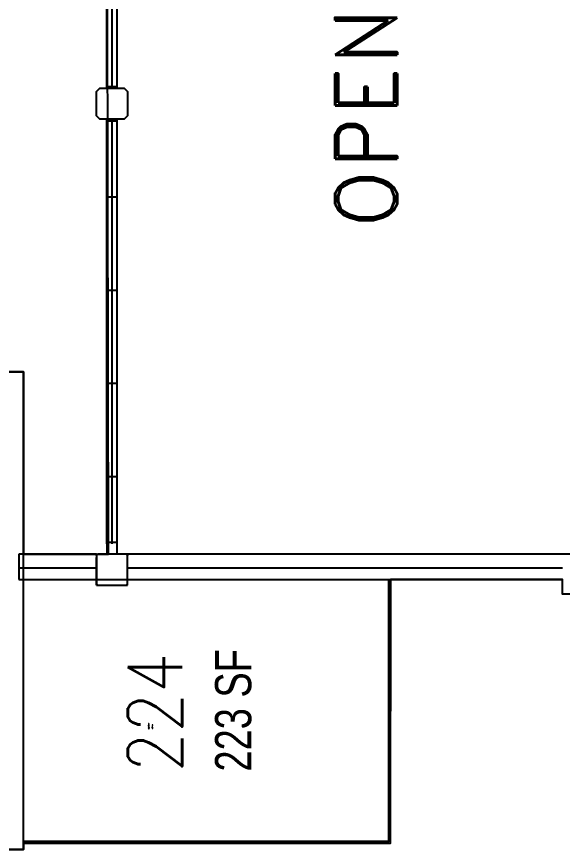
# Model space of a CAD drawing. Header units: inches. Extents: x -234 to 3525, y 0 to 2715.
# Drawn here: x 2914.7 to 3231, y 1458 to 1940.4 of the extents above; entities that cross this region are included whole.
import ezdxf
from ezdxf.enums import TextEntityAlignment as Align

# ---------------------------------------------------------------- set-up
doc = ezdxf.new("R2010")
doc.units = ezdxf.units.IN
doc.header["$LTSCALE"] = 10
doc.header["$MEASUREMENT"] = 0
doc.layers.get('0').update_dxf_attribs({"linetype": 'CONTINUOUS'})
for name, color, linetype in [('A-COL', 5, 'CONTINUOUS'), ('A-FLOR', 3, 'CONTINUOUS'), ('A-GLAZ', 1, 'CONTINUOUS'), ('A-IDEN-RNUM', 7, 'CONTINUOUS'), ('A-IDEN-SNUM', 4, 'CONTINUOUS'), ('A-IDEN-TEXT', 4, 'CONTINUOUS'), ('A-IDEN-VNUM', 4, 'CONTINUOUS'), ('A-WALL', 5, 'CONTINUOUS'), ('AREA-ASSIGN', 7, 'CONTINUOUS'), ('AREA-TEXT', 3, 'CONTINUOUS')]:
    doc.layers.add(name, color=color, linetype=linetype)
doc.styles.add('AREA', font='arial.ttf', dxfattribs={"width": 0.75, "height": 21})
doc.styles.add('ROOMSNUMBER', font='TXT.SHX', dxfattribs={"height": 0.03})
doc.styles.add('ROOMVNUMBER', font='simplex.shx', dxfattribs={"width": 0.85})
doc.styles.add('TEXT', font='ROMAND')

# ---------------------------------------------------------------- blocks, each defined once
blk = doc.blocks.new('COL')
at = {"layer": 'A-COL'}
blk.add_lwpolyline([(9, 7), (9, -7), (7, -9), (-7, -9), (-9, -7), (-9, 7), (-7, 9), (7, 9)], close=True, dxfattribs=at)

msp = doc.modelspace()

# ---------------------------------------------------------------- linework, layer by layer
at = {"layer": 'A-FLOR'}
for p, q in [((2973, 1899), (2973, 2151)), ((2973, 1629), (2973, 1881)), ((2979, 1629), (2978.25, 1629))]:
    msp.add_line(p, q, dxfattribs=at)
at = {"layer": 'A-GLAZ'}
for p, q in [((2967, 1899), (2967, 2151)), ((2970, 1899), (2970, 2151)), ((2973, 1899), (2973, 2151)), ((2967, 1900), (2973, 1900)), ((2967, 1635), (2967, 1881)), ((2967, 1880), (2973, 1880)), ((2970, 1635), (2970, 1881)), ((2973, 1635), (2973, 1881)), ((2967, 1836), (2973, 1836)), ((2967, 1782), (2973, 1782)), ((2967, 1728), (2973, 1728)), ((2967, 1674), (2973, 1674)), ((2967, 1636), (2973, 1636))]:
    msp.add_line(p, q, dxfattribs=at)
at = {"layer": 'A-WALL', "lineweight": 25}
for p, q in [((2918.62, 1734.62), (2908, 1734.62)), ((2918.62, 1613.87), (2918.62, 1734.62)), ((2918.62, 1458), (2918.62, 1613.87)), ((2908, 1458), (2918.62, 1458))]:
    msp.add_line(p, q, dxfattribs=at)
at = {"layer": 'A-WALL'}
for p, q in [((2967, 1635), (2967, 1629)), ((2961, 1629), (2916, 1629)), ((2916, 1629), (2916, 1621)), ((2961.75, 1629), (2961, 1628.25)), ((2961, 1628.25), (2961, 1629)), ((2961, 1628.25), (2961, 1621)), ((2961, 1611), (2961, 1627)), ((2978.25, 1629), (2961.75, 1629)), ((2979, 1628.25), (2978.25, 1629)), ((3350.99, 1629), (2979, 1629)), ((2979, 1629), (2979, 1628.25)), ((2979, 1621), (2979, 1628.25)), ((2979, 1611), (2979, 1627)), ((2916, 1621), (2961, 1621)), ((2916, 1621), (2916, 1614.37)), ((2961, 1621), (2961, 1614.37)), ((2979, 1621), (3231, 1621)), ((2979, 1614.37), (2979, 1621)), ((2916, 1614.37), (2961, 1614.37)), ((2961, 1614.37), (2961, 1611.75)), ((2961, 1611.75), (2961.75, 1611)), ((2978.25, 1611), (2979, 1611.75)), ((2979, 1614.37), (3231, 1614.37)), ((2979, 1611.75), (2979, 1613.63)), ((2961, 1611), (2979, 1611)), ((2961.75, 1611), (2978.25, 1611))]:
    msp.add_line(p, q, dxfattribs=at)
at = {"layer": 'AREA-ASSIGN'}
for points in [[(3231, 2691), (2709, 2691), (2708.51, 2322), (2709, 1893.63), (2811.76, 1893.56), (2811.69, 1782.76), (2807.06, 1782.76), (2807.06, 1783.83), (2701, 1783.87), (2701, 1782.58), (2701, 1743), (2701, 1734.75), (2710, 1734.75), (2803.19, 1734.62), (2803.15, 1713.58), (2840.14, 1713.58), (2840.14, 1734.56), (2918.75, 1734.56), (2918.75, 1628.93), (2967.84, 1628.93), (2967, 2163), (3231, 2163), (3231, 2691)], [(2918.62, 1614.37), (3130.26, 1614.37), (3130.26, 1462.5), (2918.62, 1462.5), (2918.62, 1614.37)]]:
    msp.add_lwpolyline(points, close=True, dxfattribs=at)
msp.add_lwpolyline([(3339, 1095), (3339, 1605), (3336.99, 1605), (3336.99, 1614.37), (3249, 1614.37), (3249, 1605.75), (3231, 1605.75), (3231, 1614.37), (3131.38, 1614.37), (3131.26, 1461.41), (2918.62, 1461.37), (2918.62, 1458), (2702.77, 1458), (2702.77, 1359)], dxfattribs=at)

# ---------------------------------------------------------------- block references
msp.add_blockref('COL', (2970, 1890))

# ---------------------------------------------------------------- texts
at = {"layer": 'A-IDEN-RNUM', "style": 'ROOMSNUMBER'}
msp.add_text('0224-00', height=0.36, rotation=90, dxfattribs=at).set_placement((2993.46, 1529.11), align=Align.MIDDLE)
at = {"layer": 'A-IDEN-SNUM', "style": 'ROOMSNUMBER'}
msp.add_text('0350022400', height=0.36, rotation=90, dxfattribs=at).set_placement((2991.26, 1529.33), align=Align.MIDDLE)
at = {"layer": 'A-IDEN-TEXT', "style": 'TEXT'}
msp.add_text('OPEN', height=36, rotation=90, dxfattribs=at).set_placement((3117.25, 1881.94), align=Align.MIDDLE)
at = {"layer": 'A-IDEN-VNUM', "style": 'ROOMVNUMBER', "width": 0.85}
msp.add_text('224', height=31.5, rotation=90, dxfattribs=at).set_placement((2994.8, 1537.13), align=Align.MIDDLE_CENTER)
at = {"layer": 'AREA-TEXT', "style": 'AREA', "width": 0.75}
msp.add_text('223 SF', height=21, rotation=90, dxfattribs=at).set_placement((3040.18, 1538.55), align=Align.MIDDLE_CENTER)

doc.saveas('drawing.dxf')
